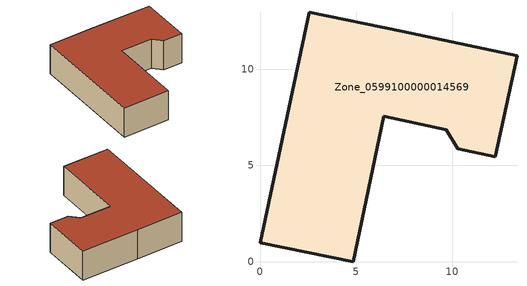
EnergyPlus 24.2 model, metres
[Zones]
Zone_0599100000014569
 floor ground (C_G): 2.56,12.96 7.38,11.98 13.36,10.71 12.24,5.44 10.27,5.86 9.68,6.87 6.44,7.56 4.84,0 0,0.99 z0
 wall outside (C_F): 7.38,11.98 2.56,12.96 0,0.99 4.84,0 6.44,7.56 9.68,6.87 10.27,5.86 12.24,5.44 13.36,10.71 7.38,11.98 z0:3.26
 roof outside (C_R): 13.36,10.71 7.38,11.98 2.56,12.96 0,0.99 4.84,0 6.44,7.56 9.68,6.87 10.27,5.86 12.24,5.44 z3.26
[BUILDING]
Pand.0599100000014569: North Axis=0; Terrain=City; Loads Convergence Tolerance Value=0.04; Temperature Convergence Tolerance Value=0.4; Solar Distribution=FullExterior; Maximum Number of Warmup Days=25; Minimum Number of Warmup Days=1
[Site:Location]
Rotterdam.The.Hague.AP_ZH_NLD Design_Conditions: Latitude=51.96; Longitude=4.45; Time Zone=1; Elevation=-4.5
[SITE:GROUNDTEMPERATURE:BUILDINGSURFACE]
18, 18, 18, 18, 18, 18, 18, 18, 18, 18, 18, 18
[MATERIAL] Thermal Absorptance=0.9; Solar Absorptance=0.7; Visible Absorptance=0.7
Name | Roughness | Thickness | Conductivity | Density | Specific Heat
G.TI.1975-1991 | MediumSmooth | 0.15 | 0.288461 | 540 | 1210
F.TI.1975-1991 | Rough | 0.3 | 0.230769 | 1920 | 840
R.TI.1975-1991 | MediumRough | 0.2 | 0.153846 | 1500 | 1000
[CONSTRUCTION]
C_G: G.TI.1975-1991
C_F: F.TI.1975-1991
C_R: R.TI.1975-1991
[ZONE]
Zone_0599100000014569: Type=1; Multiplier=1; Ceiling Height=Autocalculate; Volume=Autocalculate; Floor Area=autocalculate; Part of Total Floor Area=Yes
[ZONEINFILTRATION:DESIGNFLOWRATE]
Infil_Zone_0599100000014569: Zone or ZoneList or Space or SpaceList=Zone_0599100000014569; Schedule=AlwaysOn; Design Flow Rate Calculation Method=Flow/Area; Flow Rate per Floor Area=0.003; Constant Term Coefficient=1; Temperature Term Coefficient=0; Velocity Term Coefficient=0; Velocity Squared Term Coefficient=0
[HVACTEMPLATE:ZONE:IDEALLOADSAIRSYSTEM]
Zone_0599100000014569: Maximum Heating Supply Air Temperature=50; Minimum Cooling Supply Air Temperature=13; Maximum Heating Supply Air Humidity Ratio=0.0156; Minimum Cooling Supply Air Humidity Ratio=0.0077; Heating Limit=NoLimit; Cooling Limit=NoLimit; Dehumidification Control Type=ConstantSensibleHeatRatio; Cooling Sensible Heat Ratio=0.7; Dehumidification Setpoint=60; Humidification Control Type=None; Humidification Setpoint=30; Outdoor Air Method=None; Outdoor Air Flow Rate per Person=0.00944; Outdoor Air Flow Rate per Zone Floor Area=0; Outdoor Air Flow Rate per Zone=0; Demand Controlled Ventilation Type=None; Outdoor Air Economizer Type=NoEconomizer; Heat Recovery Type=None; Sensible Heat Recovery Effectiveness=0.7; Latent Heat Recovery Effectiveness=0.65
[ZONECONTROL:THERMOSTAT]
ThermostatControl_Zone_0599100000014569: Zone or ZoneList=Zone_0599100000014569; Control Type Schedule=DualSetpointControlType; Control 1=Thermostat_Zone_0599100000014569; Temperature Difference Between Cutout And Setpoint=0
[THERMOSTATSETPOINT:DUALSETPOINT]
Thermostat_Zone_0599100000014569: Heating Setpoint Temperature Schedule=HeatingSetpoint_Zone_0599100000014569; Cooling Setpoint Temperature Schedule=CoolingSetpoint_Zone_0599100000014569
[SCHEDULE:COMPACT]
HeatingSetpoint_Zone_0599100000014569: Through: 12/31, For: AllDays, Until: 24:00, 21
CoolingSetpoint_Zone_0599100000014569: Through: 12/31, For: AllDays, Until: 24:00, 24
DualSetpointControlType: Through: 12/31, For: AllDays, Until: 24:00, 4
AlwaysOn: Through: 12/31, For: AllDays, Until: 24:00, 1
